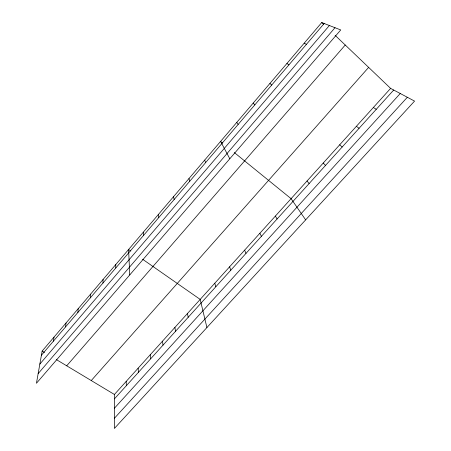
<?xml version="1.0" encoding="UTF-8"?>
<svg xmlns="http://www.w3.org/2000/svg" width="451" height="451" viewBox="0 0 451 451"><rect width="100%" height="100%" fill="white"/><g stroke="black" fill="none" stroke-linecap="round" stroke-linejoin="round"><path stroke-width="0.68" d="M390.605 88.385L114.407 394.467L114.385 428.45L414.559 101.103L390.605 88.385L335.116 35.33M102.963 283.031L103.087 279.462M90.33 297.857L90.578 294.159M77.86 312.481L78.237 308.659M65.547 326.924L66.055 322.972M53.404 341.17L54.024 337.106M42.152 351.053L36.441 383.271L340.742 29.946L321.749 22.55L42.152 351.053L44.508 352.468M41.413 355.241L324.19 23.503M39.84 364.087L329.377 25.521M38.155 373.608L334.997 27.714M66.703 365.806L345.246 45.015M91.26 380.559L368.647 67.385M114.407 398.898L393.7 90.025M114.402 408.245L400.251 93.504M114.396 418.286L407.338 97.269M304.194 43.178L306.409 44.361M56.262 359.532L114.407 394.467M373.372 107.485L376.247 109.328M130.829 251.044L128.597 249.488L129.747 274.93M142.595 259.252L200.188 299.413L206.913 327.544M286.926 63.467L288.922 64.876M356.403 126.291L359.069 128.321M222.693 143.119L220.59 141.405L229.796 158.763M234.323 152.562L291.087 198.671L305.648 219.868M339.693 144.805L342.157 147.026M269.94 83.424L271.722 85.053M321.749 22.55L323.722 24.439M323.243 163.036L325.509 165.438M253.225 103.065L254.804 104.903M307.046 180.986L309.115 183.563M236.775 122.39L238.156 124.431M275.369 216.091L277.077 219M259.889 233.252L261.417 236.318M244.634 250.153L245.987 253.377M204.653 160.128L205.656 162.557M229.598 266.812L230.794 270.183M188.969 178.557L189.786 181.172M214.783 283.228L215.815 286.746M173.528 196.704L174.171 199.494M187.464 313.507L188.202 317.278M158.318 214.569L158.791 217.534M174.909 327.426L175.512 331.316M162.507 341.17L162.986 345.173M143.345 232.164L143.655 235.292M150.256 354.74L150.611 358.855M138.158 368.146L138.389 372.368M126.212 381.388L126.325 385.718M115.755 264.574L115.766 268.007"/></g></svg>
